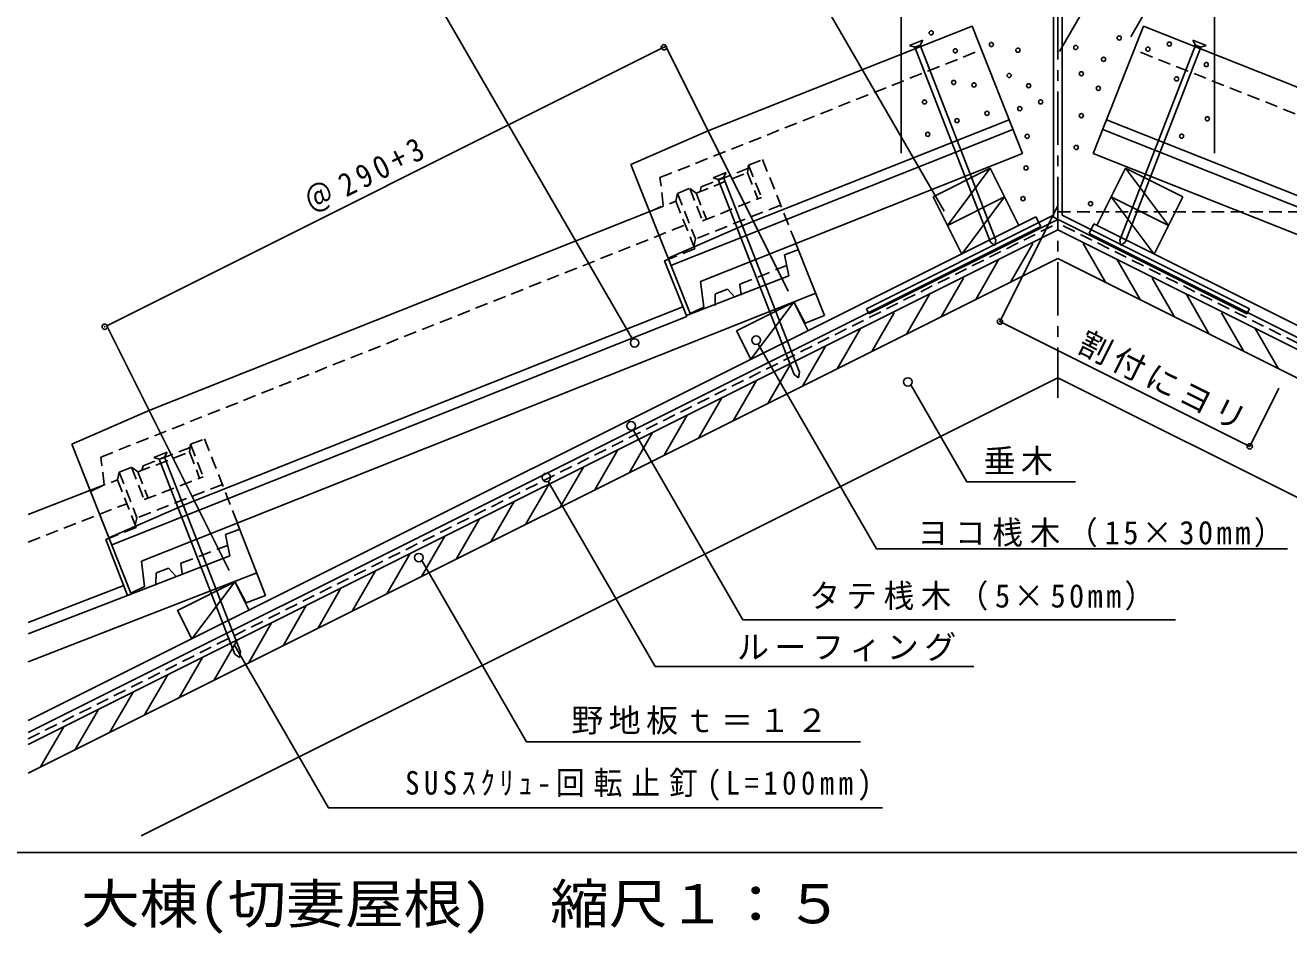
# Model space of a CAD drawing. Units: millimetres, scale not verified. Extents: x -2052 to 1987, y -1380 to 1404.
# Drawn here: x 993 to 1586, y 730 to 1156 of the extents above; entities that cross this region are included whole.
import ezdxf
from ezdxf.enums import TextEntityAlignment as Align

# ---------------------------------------------------------------- set-up
doc = ezdxf.new("R2010")
doc.units = ezdxf.units.MM
doc.header["$LTSCALE"] = 5
doc.header["$PDMODE"] = 32
doc.header["$PDSIZE"] = 2.5
doc.linetypes.add('CHAIN1', pattern=[8, 5, -1, 1, -1])
doc.linetypes.add('DASHED1', pattern=[1.8, 1.2, -0.6])
for name, color, linetype in [('A-0_ﾚｲﾔ-160', 7, 'Continuous'), ('A-1_ﾚｲﾔ-161', 3, 'Continuous'), ('A-2_ﾚｲﾔ-162', 4, 'Continuous'), ('A-3_ﾚｲﾔ-163', 7, 'DASHED1'), ('A-5_ﾚｲﾔ-165', 7, 'Continuous'), ('A-7_ﾚｲﾔ-167', 2, 'Continuous'), ('A-B_ﾚｲﾔ-171', 3, 'Continuous'), ('A-C_ﾚｲﾔ-172', 3, 'Continuous')]:
    doc.layers.add(name, color=color, linetype=linetype)
doc.styles.add('ＭＳ ゴシック', font='')
doc.styles.get('ＭＳ ゴシック').set_extended_font_data('MS Gothic')

msp = doc.modelspace()

# ---------------------------------------------------------------- linework, layer by layer
at = {"layer": 'A-0_ﾚｲﾔ-160', "linetype": 'DASHED1'}
msp.add_line((1477.302, 1068.436), (1852.349, 1068.436), dxfattribs=at)
at = {"layer": 'A-0_ﾚｲﾔ-160', "color": 4}
msp.add_line((1981.977, 768.097), (1.978, 768.097), dxfattribs=at)
at = {"layer": 'A-1_ﾚｲﾔ-161'}
for p, q in [((1517.513, 1155.585), (1493.866, 1095.754)), ((1640.876, 1106.574), (1517.513, 1155.585)), ((1331.17, 1062.672), (1454.454, 1111.652)), ((1623.433, 1062.672), (1500.149, 1111.652)), ((1313.728, 1106.574), (1277.148, 1090.587)), ((1456.273, 1107.05), (1295.919, 1043.342)), ((1498.331, 1107.05), (1658.685, 1043.342)), ((1309.879, 1035.818), (1460.738, 1095.754)), ((1644.725, 1035.818), (1493.866, 1095.754)), ((1277.148, 1090.587), (1304.889, 1020.765)), ((1051.682, 975.499), (1286.9, 1068.949)), ((1331.17, 1062.672), (1294.59, 1046.687)), ((1349.229, 1048.262), (1355.84, 1050.832)), ((1349.229, 1048.262), (1351.16, 1038.394)), ((1354.537, 1053.66), (1367.977, 1019.832)), ((1303.299, 1019.8), (1351.16, 1038.394)), ((1047.833, 904.743), (1363.824, 1030.284)), ((1358.913, 1016.23), (1353.525, 1026.193)), ((1303.381, 1019.341), (1033.872, 912.267)), ((1069.124, 931.598), (1301.554, 1023.94)), ((1358.913, 1016.23), (1367.977, 1019.832)), ((1051.682, 975.499), (1015.102, 959.513)), ((1015.102, 959.513), (1042.842, 889.689)), ((994.664, 926.522), (1025.181, 938.378)), ((1069.124, 931.598), (1032.543, 915.612)), ((1087.214, 917.11), (1093.824, 919.679)), ((1092.699, 922.576), (1105.882, 888.649)), ((1087.214, 917.11), (1089.145, 907.242)), ((1041.284, 888.648), (1089.145, 907.242)), ((994.664, 857.503), (1101.808, 899.132)), ((1096.791, 885.114), (1091.479, 895.118)), ((994.664, 875.844), (1039.492, 893.261)), ((1041.284, 888.648), (994.664, 870.535)), ((1096.791, 885.114), (1105.882, 888.649))]:
    msp.add_line(p, q, dxfattribs=at)
at = {"layer": 'A-1_ﾚｲﾔ-161', "color": 4, "linetype": 'DASHED1'}
for p, q in [((1290.804, 1084.553), (1441.501, 1144.424)), ((1663.8, 1084.553), (1513.103, 1144.424)), ((1292.362, 1071.504), (1290.804, 1084.553)), ((1285.936, 1068.467), (1292.362, 1071.504)), ((1328.261, 1034.551), (1350.287, 1043.301)), ((1328.261, 1034.551), (1328.852, 1029.461)), ((1316.612, 1024.597), (1316.638, 1029.933)), ((1023.89, 937.392), (1030.316, 940.429)), ((994.664, 913.648), (1040.939, 931.627)), ((1066.279, 903.669), (1088.371, 912.251)), ((1066.279, 903.669), (1066.832, 898.573)), ((1054.554, 893.803), (1054.622, 899.139))]:
    msp.add_line(p, q, dxfattribs=at)
at = {"layer": 'A-1_ﾚｲﾔ-161', "color": 7, "linetype": 'DASHED1'}
for p, q in [((1332.316, 1090.381), (1331.831, 1086.8)), ((1332.316, 1090.381), (1338.908, 1093)), ((1332.316, 1090.381), (1338.337, 1075.226)), ((1338.908, 1093), (1354.537, 1053.66)), ((1307.754, 1077.234), (1331.831, 1086.8)), ((1310.155, 1080.124), (1332.23, 1088.895)), ((1331.831, 1086.8), (1336.689, 1074.571)), ((1298.97, 1077.133), (1304.737, 1079.424)), ((1304.737, 1079.424), (1307.754, 1077.234)), ((1304.737, 1079.424), (1310.758, 1064.269)), ((1310.155, 1080.124), (1309.583, 1077.961)), ((1286.9, 1068.949), (1298.278, 1073.469)), ((1298.97, 1077.133), (1298.278, 1073.469)), ((1298.278, 1073.469), (1307.148, 1051.145)), ((1298.97, 1077.133), (1307.461, 1055.758)), ((1307.754, 1077.234), (1312.613, 1065.006)), ((1310.758, 1064.269), (1338.337, 1075.226)), ((1347.399, 1071.625), (1307.461, 1055.758)), ((1307.461, 1055.758), (1306.716, 1052.234)), ((1307.148, 1051.145), (1295.769, 1046.624)), ((1070.758, 959.465), (1070.245, 955.888)), ((1070.758, 959.465), (1077.369, 962.034)), ((1070.758, 959.465), (1076.664, 944.265)), ((1077.369, 962.034), (1092.699, 922.576)), ((1046.097, 946.505), (1070.245, 955.888)), ((1048.519, 949.377), (1070.661, 957.98)), ((1070.245, 955.888), (1075.01, 943.623)), ((1037.311, 946.471), (1043.096, 948.718)), ((1043.096, 948.718), (1046.097, 946.505)), ((1043.096, 948.718), (1049.002, 933.518)), ((1048.519, 949.377), (1047.932, 947.219)), ((1025.181, 938.378), (1036.593, 942.813)), ((1037.311, 946.471), (1036.593, 942.813)), ((1036.593, 942.813), (1045.292, 920.42)), ((1037.311, 946.471), (1045.641, 925.032)), ((1046.097, 946.505), (1050.862, 934.24)), ((1049.002, 933.518), (1076.664, 944.265)), ((1085.698, 940.596), (1045.641, 925.032)), ((1045.641, 925.032), (1044.868, 921.512)), ((1045.292, 920.42), (1033.88, 915.987))]:
    msp.add_line(p, q, dxfattribs=at)
at = {"layer": 'A-1_ﾚｲﾔ-161'}
for points in [[(1313.728, 1106.574), (1437.09, 1155.585), (1460.738, 1095.754)], [(1295.769, 1046.624), (1292.982, 1045.517), (1303.381, 1019.341)], [(1309.879, 1035.818), (1311.314, 1023.801), (1304.889, 1020.765)], [(1033.88, 915.987), (1031.084, 914.9), (1041.284, 888.648)], [(1047.833, 904.743), (1049.267, 892.726), (1042.842, 889.689)]]:
    msp.add_lwpolyline(points, dxfattribs=at)
at = {"layer": 'A-1_ﾚｲﾔ-161', "color": 4, "linetype": 'DASHED1'}
for points in [[(1030.316, 940.429), (1028.757, 953.478), (1302.709, 1062.318)], [(1326.088, 1028.362), (1322.405, 1032.225), (1316.638, 1029.933)], [(1064.058, 897.494), (1060.406, 901.385), (1054.622, 899.139)]]:
    msp.add_lwpolyline(points, dxfattribs=at)
at = {"layer": 'A-2_ﾚｲﾔ-162'}
for p, q in [((1418.802, 1075.48), (1445.635, 1088.896)), ((1445.636, 1088.896), (1425.511, 1062.064)), ((1459.051, 1062.064), (1445.635, 1088.896)), ((1495.553, 1062.064), (1508.969, 1088.896)), ((1495.553, 1062.064), (1508.969, 1088.896)), ((1508.968, 1088.896), (1529.092, 1062.064)), ((1508.968, 1088.896), (1529.092, 1062.064)), ((1535.801, 1075.48), (1508.969, 1088.896)), ((1535.801, 1075.48), (1508.969, 1088.896)), ((1425.511, 1062.064), (1418.802, 1075.48)), ((1425.51, 1062.064), (1452.344, 1075.48)), ((1452.344, 1075.48), (1432.219, 1048.647)), ((1502.26, 1075.48), (1522.385, 1048.647)), ((1529.094, 1062.064), (1502.26, 1075.48)), ((1502.26, 1075.48), (1522.385, 1048.647)), ((1529.094, 1062.064), (1502.26, 1075.48)), ((1529.092, 1062.064), (1535.801, 1075.48)), ((1529.092, 1062.064), (1535.801, 1075.48)), ((994.664, 829.934), (1467.022, 1066.113)), ((1469.258, 1061.641), (1467.022, 1066.113)), ((994.664, 824.344), (1469.258, 1061.641)), ((1432.219, 1048.647), (1425.51, 1062.064)), ((1491.942, 1058.344), (1494.178, 1062.815)), ((1959.94, 829.934), (1494.178, 1062.815)), ((1522.385, 1048.647), (1529.094, 1062.064)), ((1522.385, 1048.647), (1529.094, 1062.064)), ((994.664, 818.699), (1477.302, 1060.019)), ((1959.94, 818.699), (1477.302, 1060.019)), ((1959.94, 824.344), (1491.942, 1058.344)), ((994.664, 805.283), (1477.302, 1046.602)), ((1959.94, 805.283), (1477.302, 1046.602)), ((1326.717, 1012.731), (1353.549, 1026.148)), ((1353.549, 1026.148), (1333.425, 999.315)), ((1360.257, 1012.731), (1353.549, 1026.148)), ((1333.425, 999.315), (1326.717, 1012.731)), ((1047.677, 775.888), (1477.302, 990.7)), ((1863.848, 797.427), (1477.302, 990.7))]:
    msp.add_line(p, q, dxfattribs=at)
at = {"layer": 'A-2_ﾚｲﾔ-162', "color": 6, "linetype": 'DASHED1'}
for p in [(994.664, 821.348), (1959.94, 821.348)]:
    msp.add_line(p, (1477.302, 1063.202), dxfattribs=at)
at = {"layer": 'A-2_ﾚｲﾔ-162'}
msp.add_lwpolyline([(1098.23, 881.619), (1091.522, 895.036), (1071.397, 868.203), (1064.689, 881.619), (1091.522, 895.036)], dxfattribs=at)
at = {"layer": 'A-2_ﾚｲﾔ-162', "color": 7}
for p in [(1292.646, 1145.611), (1030.578, 1014.578)]:
    msp.add_point(p, dxfattribs=at)
at = {"layer": 'A-3_ﾚｲﾔ-163', "linetype": 'CHAIN1'}
msp.add_line((1477.302, 1284.834), (1477.302, 981.293), dxfattribs=at)
at = {"layer": 'A-5_ﾚｲﾔ-165'}
for p, q in [((1536.04, 1244.179), (1478.021, 1143.688)), ((1342.62, 1209.719), (1423.954, 1068.846)), ((1543.214, 1205.513), (1511.5, 1150.585)), ((1188.483, 1163.516), (1277.87, 1008.692)), ((1407.788, 1146.475), (1414.021, 1148.896)), ((1412.781, 1146.601), (1414.021, 1148.896)), ((1546.816, 1146.475), (1540.583, 1148.896)), ((1541.823, 1146.601), (1540.583, 1148.896)), ((1546.816, 1146.475), (1540.583, 1148.896)), ((1541.823, 1146.601), (1540.583, 1148.896)), ((1293.584, 1146.08), (1031.517, 1015.047)), ((1350.966, 1031.317), (1293.584, 1146.08)), ((1407.788, 1146.475), (1410.276, 1145.628)), ((1410.276, 1145.628), (1412.781, 1146.601)), ((1445.771, 1054.268), (1410.276, 1145.628)), ((1508.833, 1054.268), (1544.328, 1145.628)), ((1508.833, 1054.268), (1544.328, 1145.628)), ((1544.328, 1145.628), (1541.823, 1146.601)), ((1544.328, 1145.628), (1541.823, 1146.601)), ((1546.816, 1146.475), (1544.328, 1145.628)), ((1546.816, 1146.475), (1544.328, 1145.628)), ((1315.664, 1084.46), (1321.897, 1086.881)), ((1315.664, 1084.46), (1318.152, 1083.613)), ((1318.152, 1083.613), (1320.658, 1084.586)), ((1320.658, 1084.586), (1321.897, 1086.881)), ((1353.647, 992.253), (1318.152, 1083.613)), ((1477.302, 1071.253), (1450.179, 1017.009)), ((1447.832, 1052.673), (1445.771, 1054.268)), ((1506.772, 1052.673), (1508.833, 1054.268)), ((1506.772, 1052.673), (1508.833, 1054.268)), ((1455.035, 1035.469), (1465.514, 1053.62)), ((1499.568, 1035.469), (1489.089, 1053.62)), ((1438.802, 1027.353), (1449.692, 1046.214)), ((1515.802, 1027.353), (1504.912, 1046.214)), ((1422.569, 1019.236), (1433.048, 1037.387)), ((1532.035, 1019.236), (1521.555, 1037.387)), ((1406.335, 1011.119), (1417.225, 1029.981)), ((1548.268, 1011.119), (1537.379, 1029.981)), ((1390.103, 1003.002), (1400.582, 1021.153)), ((1564.501, 1003.002), (1554.022, 1021.153)), ((1566.498, 1021.965), (1565.85, 1020.67)), ((1088.899, 900.284), (1031.517, 1015.047)), ((1373.869, 994.886), (1384.758, 1013.747)), ((1450.179, 1017.009), (1567.223, 958.488)), ((1580.735, 994.886), (1569.845, 1013.747)), ((1357.636, 986.769), (1368.525, 1005.63)), ((1341.403, 978.653), (1352.292, 997.513)), ((1325.169, 970.536), (1336.059, 989.397)), ((1355.708, 990.658), (1353.647, 992.253)), ((1580.912, 985.863), (1567.223, 958.488)), ((1308.936, 962.419), (1319.826, 981.281)), ((1292.703, 954.303), (1303.593, 973.164)), ((1278.218, 966.322), (1329.678, 877.192)), ((1276.47, 946.186), (1287.359, 965.047)), ((1053.637, 953.347), (1059.87, 955.769)), ((1056.125, 952.5), (1058.63, 953.473)), ((1058.63, 953.473), (1059.87, 955.769)), ((1260.237, 938.07), (1271.126, 956.931)), ((1053.637, 953.347), (1056.125, 952.5)), ((1091.62, 861.14), (1056.125, 952.5)), ((1244.004, 929.953), (1254.893, 948.815)), ((1238.459, 942.08), (1288.604, 855.226)), ((1227.77, 921.837), (1238.66, 940.698)), ((1211.538, 913.72), (1222.427, 932.581)), ((1195.304, 905.603), (1206.194, 924.465)), ((1179.071, 897.487), (1189.961, 916.348)), ((1162.838, 889.37), (1173.727, 908.232)), ((1179.177, 904.93), (1228.198, 820.024)), ((1146.605, 881.254), (1157.494, 900.114)), ((1130.371, 873.137), (1141.261, 891.998)), ((1114.139, 865.02), (1125.028, 883.882)), ((1329.678, 877.192), (1532.477, 877.192)), ((1097.906, 856.904), (1108.795, 875.765)), ((1081.672, 848.787), (1092.562, 867.648)), ((1065.439, 840.671), (1076.328, 859.532)), ((1093.681, 859.546), (1091.62, 861.14)), ((1288.604, 855.226), (1437.931, 855.226)), ((1049.206, 832.554), (1060.096, 851.416)), ((1032.973, 824.437), (1043.863, 843.299)), ((1016.74, 816.321), (1027.629, 835.182)), ((1000.507, 808.204), (1011.396, 827.066)), ((1228.198, 820.024), (1384.874, 820.024))]:
    msp.add_line(p, q, dxfattribs=at)
for points in [[(1447.832, 1052.673), (1448.277, 1055.242), (1412.781, 1146.601)], [(1506.772, 1052.673), (1506.327, 1055.242), (1541.823, 1146.601)], [(1506.772, 1052.673), (1506.327, 1055.242), (1541.823, 1146.601)], [(1355.708, 990.658), (1356.153, 993.227), (1320.658, 1084.586)], [(1336.771, 1006.496), (1392.236, 910.429), (1584.942, 910.429)], [(1408.407, 987.304), (1434.651, 941.848), (1485.602, 941.848)], [(1093.681, 859.546), (1094.125, 862.115), (1058.63, 953.473)], [(1091.408, 865.343), (1135.503, 788.97), (1395.17, 788.97)]]:
    msp.add_lwpolyline(points, dxfattribs=at)
for centre, radius in [((1417.948, 1152.401), 0.97), ((1506.063, 1150), 0.97), ((1429.245, 1143.963), 0.97), ((1446.15, 1146.92), 0.97), ((1458.561, 1144.242), 0.97), ((1485.69, 1145.529), 0.97), ((1519.498, 1144.721), 0.97), ((1529.574, 1147.121), 0.97), ((1498.717, 1139.981), 0.97), ((1546.848, 1137.524), 0.97), ((1454.49, 1132.386), 0.97), ((1488.31, 1133.206), 0.97), ((1532.933, 1130.807), 0.97), ((1428.485, 1129.129), 0.97), ((1437.994, 1127.987), 0.97), ((1463.607, 1127.588), 0.97), ((1496.296, 1126.381), 0.97), ((1414.791, 1119.999), 0.97), ((1469.214, 1120.025), 0.97), ((1444.08, 1114.674), 0.97), ((1459.459, 1116.847), 0.97), ((1488.31, 1113.533), 0.97), ((1430.006, 1111.251), 0.97), ((1547.328, 1112.094), 0.97), ((1416.312, 1104.784), 0.97), ((1462.929, 1103.893), 0.97), ((1535.332, 1103.937), 0.97), ((1485.911, 1098.659), 0.97), ((1462.4, 1089.063), 0.97), ((1460.96, 1074.668), 0.97), ((1492.628, 1072.269), 0.97), ((1278.925, 1006.992), 2), ((1335.872, 1008.283), 2), ((1406.988, 988.713), 2), ((1277.283, 968.09), 2), ((1237.56, 943.867), 2), ((1177.757, 906.339), 2)]:
    msp.add_circle(centre, radius, dxfattribs=at)
at = {"layer": 'A-7_ﾚｲﾔ-167'}
for p, q in [((1403.915, 1200.159), (1403.915, 1095.958)), ((1550.689, 1200.159), (1550.689, 1095.958)), ((1475.302, 1065.944), (1475.302, 1181.433)), ((1479.302, 1066.933), (1479.302, 1181.433)), ((1475.302, 1066.933), (1387.558, 1023.061)), ((1475.302, 1065.944), (1565.851, 1020.67)), ((1479.302, 1066.933), (1567.045, 1023.061)), ((1477.302, 1064.944), (1388.753, 1020.67)), ((1387.558, 1023.061), (1388.753, 1020.67)), ((1567.045, 1023.061), (1565.851, 1020.67))]:
    msp.add_line(p, q, dxfattribs=at)
at = {"layer": 'A-C_ﾚｲﾔ-172', "color": 7}
for p in [(1450.175, 1017.012), (1567.219, 958.49)]:
    msp.add_point(p, dxfattribs=at)

# ---------------------------------------------------------------- texts
at = {"layer": 'A-2_ﾚｲﾔ-162', "color": 3, "insert": (1128.185, 1066.296), "char_height": 11, "attachment_point": 7, "rotation": 26.565, "style": 'ＭＳ ゴシック'}
msp.add_mtext('\\T1.32;\\W0.9;＠290+3', dxfattribs=at)
at = {"layer": 'A-B_ﾚｲﾔ-171', "color": 2, "style": 'ＭＳ ゴシック', "width": 1.1}
msp.add_text('大棟(切妻屋根)\u3000縮尺１：５', height=18.33, dxfattribs=at).set_placement((1019.459, 729.379), align=Align.BOTTOM_LEFT)
at = {"layer": 'A-B_ﾚｲﾔ-171', "insert": (1485.218, 1002.285), "char_height": 11, "attachment_point": 7, "rotation": 333.434, "style": 'ＭＳ ゴシック'}
msp.add_mtext('\\T1.17;割付にヨリ', dxfattribs=at)
at = {"layer": 'A-B_ﾚｲﾔ-171', "char_height": 11, "attachment_point": 7, "style": 'ＭＳ ゴシック'}
for s, insert in [('\\T1.17;垂木', (1442.445, 945.016)), ('\\T1.23;\\W0.95;ヨコ桟木（15×30mm）', (1411.568, 911.148)), ('\\T1.22;\\W0.95;タテ桟木（5×50mm）', (1360.882, 881.494)), ('\\T1.17;ルーフィング', (1326.897, 857.747)), ('\\T1.17;野地板ｔ＝１２', (1249.221, 823.322)), ('\\T1.31;\\W0.9;SUSｽｸﾘｭ-回転止釘(L=100mm)', (1171.362, 792.307))]:
    msp.add_mtext(s, dxfattribs=dict(at, insert=insert))

doc.saveas('drawing.dxf')
